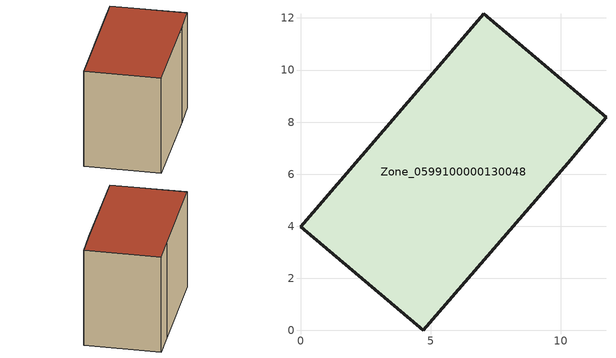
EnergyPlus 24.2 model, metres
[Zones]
Zone_0599100000130048
 floor ground (C_G): 10.26,6.43 4.71,0 0,3.99 5.54,10.42 7.03,12.17 11.73,8.18 z0
 wall outside (C_F): 11.73,8.18 7.03,12.17 5.54,10.42 0,3.99 4.71,0 10.26,6.43 11.73,8.18 z0:8.47
 roof outside (C_R): 4.71,0 10.26,6.43 11.73,8.18 7.03,12.17 5.54,10.42 0,3.99 z8.47
[BUILDING]
Pand.0599100000130048: North Axis=0; Terrain=City; Loads Convergence Tolerance Value=0.04; Temperature Convergence Tolerance Value=0.4; Solar Distribution=FullExterior; Maximum Number of Warmup Days=25; Minimum Number of Warmup Days=1
[Site:Location]
Rotterdam.The.Hague.AP_ZH_NLD Design_Conditions: Latitude=51.96; Longitude=4.45; Time Zone=1; Elevation=-4.5
[SITE:GROUNDTEMPERATURE:BUILDINGSURFACE]
18, 18, 18, 18, 18, 18, 18, 18, 18, 18, 18, 18
[MATERIAL] Thermal Absorptance=0.9; Solar Absorptance=0.7; Visible Absorptance=0.7
Name | Roughness | Thickness | Conductivity | Density | Specific Heat
G.TI.1946-1964 | MediumSmooth | 0.15 | 1 | 540 | 1210
F.TI.1946-1964 | Rough | 0.3 | 0.857143 | 1920 | 840
R.TI.1946-1964 | MediumRough | 0.2 | 0.277778 | 1500 | 1000
[CONSTRUCTION]
C_G: G.TI.1946-1964
C_F: F.TI.1946-1964
C_R: R.TI.1946-1964
[ZONE]
Zone_0599100000130048: Type=1; Multiplier=1; Ceiling Height=Autocalculate; Volume=Autocalculate; Floor Area=autocalculate; Part of Total Floor Area=Yes
[ZONEINFILTRATION:DESIGNFLOWRATE]
Infil_Zone_0599100000130048: Zone or ZoneList or Space or SpaceList=Zone_0599100000130048; Schedule=AlwaysOn; Design Flow Rate Calculation Method=Flow/Area; Flow Rate per Floor Area=0.003; Constant Term Coefficient=1; Temperature Term Coefficient=0; Velocity Term Coefficient=0; Velocity Squared Term Coefficient=0
[HVACTEMPLATE:ZONE:IDEALLOADSAIRSYSTEM]
Zone_0599100000130048: Maximum Heating Supply Air Temperature=50; Minimum Cooling Supply Air Temperature=13; Maximum Heating Supply Air Humidity Ratio=0.0156; Minimum Cooling Supply Air Humidity Ratio=0.0077; Heating Limit=NoLimit; Cooling Limit=NoLimit; Dehumidification Control Type=ConstantSensibleHeatRatio; Cooling Sensible Heat Ratio=0.7; Dehumidification Setpoint=60; Humidification Control Type=None; Humidification Setpoint=30; Outdoor Air Method=None; Outdoor Air Flow Rate per Person=0.00944; Outdoor Air Flow Rate per Zone Floor Area=0; Outdoor Air Flow Rate per Zone=0; Demand Controlled Ventilation Type=None; Outdoor Air Economizer Type=NoEconomizer; Heat Recovery Type=None; Sensible Heat Recovery Effectiveness=0.7; Latent Heat Recovery Effectiveness=0.65
[ZONECONTROL:THERMOSTAT]
ThermostatControl_Zone_0599100000130048: Zone or ZoneList=Zone_0599100000130048; Control Type Schedule=DualSetpointControlType; Control 1=Thermostat_Zone_0599100000130048; Temperature Difference Between Cutout And Setpoint=0
[THERMOSTATSETPOINT:DUALSETPOINT]
Thermostat_Zone_0599100000130048: Heating Setpoint Temperature Schedule=HeatingSetpoint_Zone_0599100000130048; Cooling Setpoint Temperature Schedule=CoolingSetpoint_Zone_0599100000130048
[SCHEDULE:COMPACT]
HeatingSetpoint_Zone_0599100000130048: Through: 12/31, For: AllDays, Until: 24:00, 21
CoolingSetpoint_Zone_0599100000130048: Through: 12/31, For: AllDays, Until: 24:00, 24
DualSetpointControlType: Through: 12/31, For: AllDays, Until: 24:00, 4
AlwaysOn: Through: 12/31, For: AllDays, Until: 24:00, 1
